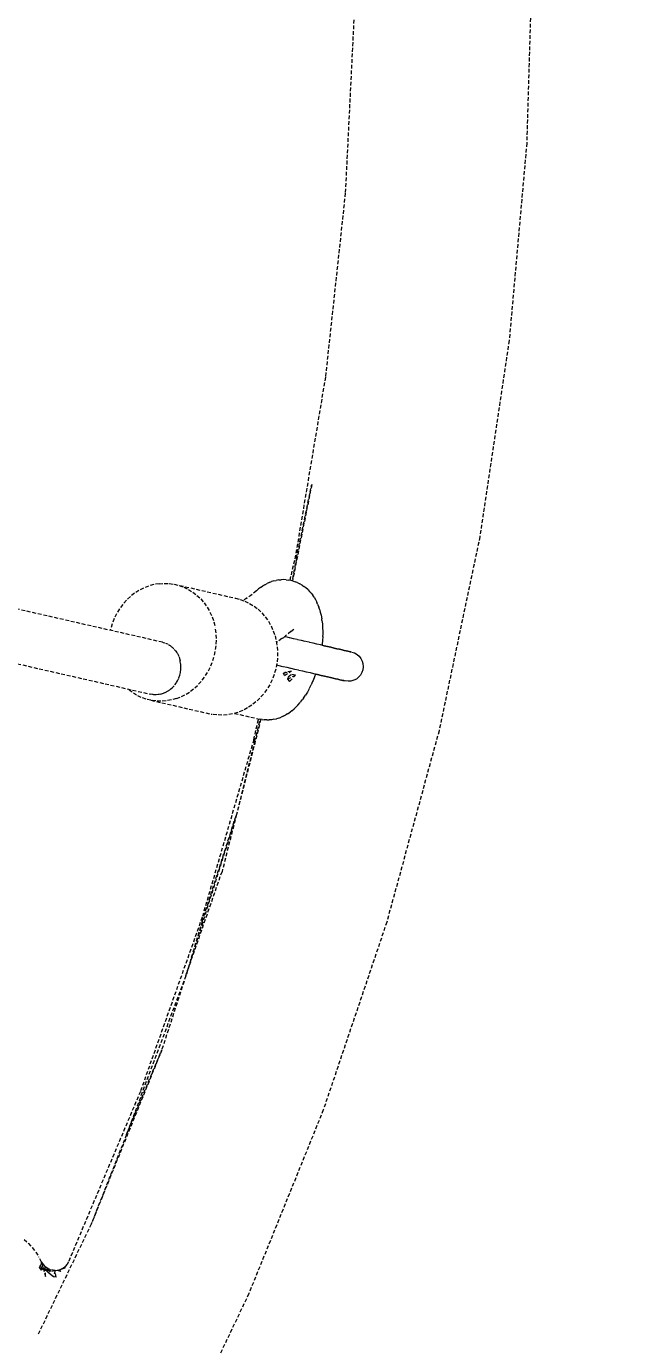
# Model space of a CAD drawing. Header units: millimetres. Extents: x -3111 to 2953, y -2449 to 2811.
# Drawn here: x 1281.8 to 1491.1, y -291.8 to 153.8 of the extents above; entities that cross this region are included whole.
import ezdxf

# ---------------------------------------------------------------- set-up
doc = ezdxf.new("R2010")
doc.units = ezdxf.units.MM
doc.linetypes.add('HIDDEN', pattern=[1.905, 1.27, -0.635])
for name, color, linetype in [('DIKOM_ЗОНА', 90, 'Continuous'), ('DIKOM_ОБЪЕКТ', 7, 'Continuous'), ('DIKOM_РАЗМЕР_ОБЪЕКТА', 7, 'Continuous')]:
    doc.layers.add(name, color=color, linetype=linetype)
doc.styles.add('style1', font='arialbd.ttf', dxfattribs={"width": 0.8})
doc.dimstyles.new('1-50', dxfattribs={"dimtxt": 300, "dimasz": 200, "dimexe": 100, "dimexo": 0, "dimgap": 100, "dimtad": 1, "dimtxsty": 'style1', "dimcen": 200, "dimclrd": 7, "dimclre": 7, "dimclrt": 7, "dimadec": 1, "dimazin": 2, "dimtfac": 1, "dimtmove": 0, "dimatfit": 2, "dimfxl": 0, "dimlwd": 25, "dimlwe": 18, "dimarcsym": 0})

# ---------------------------------------------------------------- blocks, each defined once
blk = doc.blocks.new('*D0')
at = {"layer": 'Defpoints', "color": 0, "transparency": 16777216}
for p in [(1362.98, 623.05), (-717.19, -260.39)]:
    blk.add_point(p, dxfattribs=at)
at = {"layer": 'DIKOM_РАЗМЕР_ОБЪЕКТА', "color": 7, "lineweight": 25, "transparency": 16777216}
for p, q in [((1362.98, 623.05), (2780.32, 1224.99)), ((-533.11, -182.21), (1178.9, 544.87))]:
    blk.add_line(p, q, dxfattribs=at)
at = {"layer": 'DIKOM_РАЗМЕР_ОБЪЕКТА', "color": 7, "transparency": 16777216}
for points in [[(1165.87, 575.55), (1191.93, 514.19), (1362.98, 623.05)], [(-546.14, -151.53), (-520.08, -212.89), (-717.19, -260.39)]]:
    blk.add_solid(points, dxfattribs=at)
at = {"layer": 'DIKOM_РАЗМЕР_ОБЪЕКТА', "color": 7, "transparency": 16777216, "insert": (2050.93, 1228.64), "char_height": 300, "attachment_point": 5, "rotation": 23.0107, "style": 'style1'}
blk.add_mtext('{\\fArial|b0|i0|c204|p34;\\H1.16667x;∅2260}', dxfattribs=at)

msp = doc.modelspace()

# ---------------------------------------------------------------- linework, layer by layer
at = {"layer": 'DIKOM_ЗОНА', "color": 3, "lineweight": 15}
msp.add_circle((322.894, 181.327), 2629.975, dxfattribs=at)
at = {"layer": 'DIKOM_ОБЪЕКТ', "color": 7, "linetype": 'HIDDEN', "lineweight": 15}
for p, q in [((1452.901, 181.327), (1450.917, 114.385)), ((1392.685, 159.838), (1389.609, 97.458)), ((1450.917, 114.385), (1444.97, 47.678)), ((1389.609, 97.458), (1382.898, 35.366)), ((1444.97, 47.678), (1435.082, -18.56)), ((1382.898, 35.366), (1372.577, -26.228)), ((1378.278, -0.94), (1371.758, -33.486)), ((1373.099, -25.861), (1378.278, -0.94)), ((1435.082, -18.56), (1421.287, -84.096)), ((1370.966, -33.29), (1372.577, -26.228)), ((1373.099, -25.861), (1371.625, -33.446)), ((1323.115, -35.247), (1321.445, -35.913)), ((1324.88, -34.721), (1323.115, -35.247)), ((1326.681, -34.433), (1324.88, -34.721)), ((1326.681, -34.433), (1328.436, -34.317)), ((1328.436, -34.317), (1330.145, -34.374)), ((1330.145, -34.374), (1331.809, -34.603)), ((1331.809, -34.603), (1352.475, -39.319)), ((1331.809, -34.603), (1333.431, -35.005)), ((1333.431, -35.005), (1335.039, -35.599)), ((1335.039, -35.599), (1336.614, -36.371)), ((1360.934, -35.735), (1361.71, -35.204)), ((1362.387, -34.797), (1361.71, -35.204)), ((1362.387, -34.797), (1363.177, -34.373)), ((1363.919, -34.044), (1363.177, -34.373)), ((1363.919, -34.044), (1364.716, -33.737)), ((1365.509, -33.494), (1364.716, -33.737)), ((1365.509, -33.494), (1366.306, -33.313)), ((1367.135, -33.162), (1366.306, -33.313)), ((1367.135, -33.162), (1367.922, -33.112)), ((1368.772, -33.059), (1367.922, -33.112)), ((1369.622, -33.105), (1368.772, -33.059)), ((1369.622, -33.105), (1370.395, -33.191)), ((1371.282, -33.345), (1370.395, -33.191)), ((1372.033, -33.568), (1371.282, -33.345)), ((1372.033, -33.568), (1372.777, -33.79)), ((1373.562, -34.12), (1372.777, -33.79)), ((1373.562, -34.12), (1374.266, -34.474)), ((1375.003, -34.89), (1374.266, -34.474)), ((1375.003, -34.89), (1375.662, -35.371)), ((1376.335, -35.863), (1375.662, -35.371)), ((1327.861, -54.206), (1247.819, -35.936)), ((1315.665, -40.02), (1314.425, -41.435)), ((1316.99, -38.758), (1315.665, -40.02)), ((1318.383, -37.667), (1316.99, -38.758)), ((1319.867, -36.72), (1318.383, -37.667)), ((1321.445, -35.913), (1319.867, -36.72)), ((1336.614, -36.371), (1338.114, -37.299)), ((1338.114, -37.299), (1339.5, -38.361)), ((1339.5, -38.361), (1340.749, -39.549)), ((1340.749, -39.549), (1341.906, -40.905)), ((1352.475, -39.319), (1354.096, -39.722)), ((1354.096, -39.722), (1355.705, -40.315)), ((1356.483, -39.29), (1355.021, -40.063)), ((1358.049, -38.151), (1355.998, -39.546)), ((1359.583, -36.833), (1357.716, -38.378)), ((1360.336, -36.207), (1359.583, -36.833)), ((1360.934, -35.735), (1360.336, -36.207)), ((1376.945, -36.431), (1376.335, -35.863)), ((1376.945, -36.431), (1377.542, -37.02)), ((1378.069, -37.645), (1377.542, -37.02)), ((1378.069, -37.645), (1378.609, -38.338)), ((1379.044, -39.005), (1378.609, -38.338)), ((1379.044, -39.005), (1379.525, -39.789)), ((1379.525, -39.789), (1379.958, -40.68)), ((1313.301, -42.962), (1312.323, -44.564)), ((1314.425, -41.435), (1313.301, -42.962)), ((1341.906, -40.905), (1342.955, -42.398)), ((1342.955, -42.398), (1343.869, -43.987)), ((1343.869, -43.987), (1344.62, -45.634)), ((1355.705, -40.315), (1357.279, -41.087)), ((1357.279, -41.087), (1358.779, -42.016)), ((1358.779, -42.016), (1360.166, -43.078)), ((1360.166, -43.078), (1361.414, -44.266)), ((1361.414, -44.266), (1362.572, -45.622)), ((1380.28, -41.346), (1379.958, -40.68)), ((1380.28, -41.346), (1380.65, -42.307)), ((1380.868, -42.977), (1380.65, -42.307)), ((1380.868, -42.977), (1381.176, -43.993)), ((1381.176, -43.993), (1381.434, -45.091)), ((1310.831, -47.998), (1310.294, -49.852)), ((1311.509, -46.223), (1310.831, -47.998)), ((1312.323, -44.564), (1311.509, -46.223)), ((1344.62, -45.634), (1345.206, -47.349)), ((1345.206, -47.349), (1345.646, -49.171)), ((1362.572, -45.622), (1363.621, -47.114)), ((1363.621, -47.114), (1364.534, -48.704)), ((1364.534, -48.704), (1365.286, -50.351)), ((1381.434, -45.091), (1381.639, -46.266)), ((1381.732, -46.836), (1381.639, -46.266)), ((1381.732, -46.836), (1381.878, -48.032)), ((1381.878, -48.032), (1381.97, -49.287)), ((1243.47, -53.407), (1323.856, -71.754)), ((1310.294, -49.852), (1310.228, -50.181)), ((1345.935, -51.055), (1345.646, -49.171)), ((1346.063, -52.948), (1345.935, -51.055)), ((1346.024, -54.806), (1346.063, -52.948)), ((1365.286, -50.351), (1365.872, -52.066)), ((1365.872, -52.066), (1366.312, -53.888)), ((1368.228, -52.985), (1366.367, -54.25)), ((1368.228, -52.985), (1368.819, -52.545)), ((1371.24, -50.524), (1368.819, -52.545)), ((1369.465, -52.417), (1369.077, -52.329)), ((1370.754, -52.711), (1369.465, -52.417)), ((1372.067, -53.011), (1370.754, -52.711)), ((1371.065, -50.67), (1371.27, -50.607)), ((1371.207, -50.551), (1371.543, -50.342)), ((1371.24, -50.524), (1372.616, -49.527)), ((1373.397, -53.315), (1372.067, -53.011)), ((1374.735, -53.62), (1373.397, -53.315)), ((1381.981, -52.31), (1381.917, -53.64)), ((1381.97, -49.287), (1382.01, -50.595)), ((1381.981, -52.31), (1381.997, -51.949)), ((1382.01, -50.595), (1381.997, -51.949)), ((1327.864, -54.206), (1328.064, -54.263)), ((1328.061, -54.263), (1328.687, -54.446)), ((1328.881, -54.524), (1329.482, -54.781)), ((1329.482, -54.781), (1329.664, -54.878)), ((1329.822, -54.97), (1330.235, -55.207)), ((1330.236, -55.207), (1330.406, -55.323)), ((1330.406, -55.323), (1330.927, -55.71)), ((1330.938, -55.719), (1331.096, -55.851)), ((1331.095, -55.851), (1331.583, -56.309)), ((1331.583, -56.309), (1331.726, -56.457)), ((1331.844, -56.596), (1332.164, -56.973)), ((1332.164, -56.973), (1332.293, -57.134)), ((1332.292, -57.134), (1332.674, -57.701)), ((1332.675, -57.701), (1332.787, -57.874)), ((1332.787, -57.874), (1332.883, -58.056)), ((1345.427, -58.558), (1345.809, -56.673)), ((1345.809, -56.673), (1346.024, -54.806)), ((1366.312, -53.888), (1366.6, -55.771)), ((1366.6, -55.771), (1366.728, -57.665)), ((1366.728, -57.665), (1366.689, -59.522)), ((1376.073, -53.926), (1374.735, -53.62)), ((1377.403, -54.229), (1376.073, -53.926)), ((1378.717, -54.529), (1377.403, -54.229)), ((1380.005, -54.823), (1378.717, -54.529)), ((1381.262, -55.11), (1380.005, -54.823)), ((1382.478, -55.387), (1381.262, -55.11)), ((1381.803, -54.998), (1381.776, -55.227)), ((1381.776, -55.227), (1382.478, -55.387)), ((1381.917, -53.64), (1381.803, -54.998)), ((1383.646, -55.654), (1382.478, -55.387)), ((1382.478, -55.387), (1383.646, -55.654)), ((1384.759, -55.908), (1383.646, -55.654)), ((1383.646, -55.654), (1384.759, -55.908)), ((1385.811, -56.148), (1384.759, -55.908)), ((1384.759, -55.908), (1385.811, -56.148)), ((1386.795, -56.373), (1385.811, -56.148)), ((1385.811, -56.148), (1386.795, -56.373)), ((1387.704, -56.58), (1386.795, -56.373)), ((1386.795, -56.373), (1387.704, -56.58)), ((1388.533, -56.77), (1387.704, -56.58)), ((1387.704, -56.58), (1388.533, -56.77)), ((1389.276, -56.939), (1388.533, -56.77)), ((1388.533, -56.77), (1389.276, -56.939)), ((1389.931, -57.088), (1389.276, -56.939)), ((1389.276, -56.939), (1389.931, -57.088)), ((1390.491, -57.216), (1389.931, -57.088)), ((1389.931, -57.088), (1390.491, -57.216)), ((1390.955, -57.322), (1390.491, -57.216)), ((1390.491, -57.216), (1390.955, -57.322)), ((1391.318, -57.405), (1390.955, -57.322)), ((1390.955, -57.322), (1391.318, -57.405)), ((1391.58, -57.465), (1391.318, -57.405)), ((1391.318, -57.405), (1391.58, -57.465)), ((1391.79, -57.513), (1392.721, -57.823)), ((1392.721, -57.823), (1393.573, -58.308)), ((1332.883, -58.056), (1333.205, -58.669)), ((1333.205, -58.669), (1333.284, -58.859)), ((1333.33, -58.975), (1333.543, -59.509)), ((1333.543, -59.509), (1333.612, -59.734)), ((1333.612, -59.734), (1333.804, -60.415)), ((1333.851, -60.651), (1333.804, -60.415)), ((1333.973, -61.354), (1333.851, -60.651)), ((1333.997, -61.599), (1333.974, -61.354)), ((1334.049, -62.316), (1333.997, -61.599)), ((1334.048, -62.566), (1334.049, -62.316)), ((1343.399, -63.847), (1344.212, -62.188)), ((1344.212, -62.188), (1344.89, -60.413)), ((1344.89, -60.413), (1345.427, -58.558)), ((1366.475, -61.39), (1366.093, -63.275)), ((1367.236, -62.166), (1366.358, -61.965)), ((1366.689, -59.522), (1366.475, -61.39)), ((1368.526, -62.46), (1367.236, -62.166)), ((1393.573, -58.308), (1394.315, -58.951)), ((1394.315, -58.951), (1394.916, -59.726)), ((1394.916, -59.726), (1395.355, -60.604)), ((1395.355, -60.604), (1395.59, -61.423)), ((1395.59, -61.423), (1395.683, -62.464)), ((1333.031, -66.968), (1333.129, -66.748)), ((1333.129, -66.748), (1333.327, -66.308)), ((1333.376, -66.19), (1333.66, -65.341)), ((1333.685, -65.266), (1333.884, -64.394)), ((1333.901, -64.316), (1334.014, -63.429)), ((1334.028, -63.29), (1334.048, -62.589)), ((1341.296, -66.976), (1342.42, -65.448)), ((1342.42, -65.448), (1343.399, -63.847)), ((1365.556, -65.13), (1364.878, -66.905)), ((1366.093, -63.275), (1365.556, -65.13)), ((1369.84, -62.76), (1368.526, -62.46)), ((1368.73, -64.602), (1371.41, -63.982)), ((1368.73, -64.602), (1369.241, -64.448)), ((1369.042, -65.487), (1368.73, -64.602)), ((1369.042, -65.487), (1371.41, -63.982)), ((1371.41, -63.982), (1369.241, -64.448)), ((1371.171, -63.064), (1369.84, -62.76)), ((1370.071, -66.683), (1372.775, -65.271)), ((1370.474, -65.743), (1370.071, -66.683)), ((1370.071, -66.683), (1370.792, -67.464)), ((1370.474, -65.743), (1371.38, -65.115)), ((1370.792, -67.464), (1372.775, -65.271)), ((1372.51, -63.37), (1371.171, -63.064)), ((1372.775, -65.271), (1371.38, -65.115)), ((1373.849, -63.675), (1372.51, -63.37)), ((1375.18, -63.979), (1373.849, -63.675)), ((1376.494, -64.279), (1375.18, -63.979)), ((1377.784, -64.573), (1376.494, -64.279)), ((1379.041, -64.86), (1377.784, -64.573)), ((1379.213, -65.901), (1378.707, -67.149)), ((1380.259, -65.138), (1379.041, -64.86)), ((1379.549, -64.976), (1379.213, -65.901)), ((1379.549, -64.976), (1380.259, -65.138)), ((1381.428, -65.405), (1380.259, -65.138)), ((1380.259, -65.138), (1381.428, -65.405)), ((1382.542, -65.659), (1381.428, -65.405)), ((1381.428, -65.405), (1382.542, -65.659)), ((1383.595, -65.9), (1382.542, -65.659)), ((1382.542, -65.659), (1383.595, -65.9)), ((1384.579, -66.124), (1383.595, -65.9)), ((1383.595, -65.9), (1384.579, -66.124)), ((1385.488, -66.332), (1384.579, -66.124)), ((1384.579, -66.124), (1385.488, -66.332)), ((1386.318, -66.521), (1385.488, -66.332)), ((1385.488, -66.332), (1386.318, -66.521)), ((1387.063, -66.691), (1386.318, -66.521)), ((1386.318, -66.521), (1387.063, -66.691)), ((1387.718, -66.841), (1387.063, -66.691)), ((1387.063, -66.691), (1387.718, -66.841)), ((1393.353, -66.617), (1392.476, -67.057)), ((1394.128, -66.014), (1393.353, -66.617)), ((1394.769, -65.272), (1394.128, -66.014)), ((1395.253, -64.419), (1394.769, -65.272)), ((1395.558, -63.502), (1395.253, -64.419)), ((1395.683, -62.464), (1395.558, -63.502)), ((1317.607, -71.112), (1316.222, -70.05)), ((1319.108, -72.04), (1317.607, -71.112)), ((1328.879, -71.15), (1328.626, -71.263)), ((1329.063, -71.067), (1328.88, -71.15)), ((1329.241, -70.967), (1329.063, -71.067)), ((1329.832, -70.621), (1329.241, -70.967)), ((1330.001, -70.503), (1329.832, -70.621)), ((1330.175, -70.374), (1330.001, -70.503)), ((1330.318, -70.268), (1330.557, -70.091)), ((1330.557, -70.091), (1330.717, -69.957)), ((1330.717, -69.957), (1331.232, -69.483)), ((1331.232, -69.483), (1331.396, -69.315)), ((1331.396, -69.315), (1331.751, -68.912)), ((1332.013, -68.598), (1332.428, -68.017)), ((1332.428, -68.017), (1332.56, -67.813)), ((1332.56, -67.813), (1332.918, -67.189)), ((1332.918, -67.189), (1333.031, -66.968)), ((1335.854, -71.691), (1337.338, -70.744)), ((1337.338, -70.744), (1338.731, -69.653)), ((1338.731, -69.653), (1340.056, -68.39)), ((1340.056, -68.39), (1341.296, -66.976)), ((1363.086, -70.165), (1361.961, -71.692)), ((1364.064, -68.564), (1363.086, -70.165)), ((1364.878, -66.905), (1364.064, -68.564)), ((1376.806, -71.022), (1376.165, -72.072)), ((1377.424, -69.899), (1376.806, -71.022)), ((1378.015, -68.708), (1377.424, -69.899)), ((1378.577, -67.457), (1378.015, -68.708)), ((1378.707, -67.149), (1378.577, -67.457)), ((1388.279, -66.968), (1387.718, -66.841)), ((1387.718, -66.841), (1388.279, -66.968)), ((1388.743, -67.075), (1388.279, -66.968)), ((1388.279, -66.968), (1388.743, -67.075)), ((1389.106, -67.157), (1388.743, -67.075)), ((1388.743, -67.075), (1389.106, -67.157)), ((1389.368, -67.217), (1389.106, -67.157)), ((1389.106, -67.157), (1389.368, -67.217)), ((1390.552, -67.387), (1389.578, -67.265)), ((1391.53, -67.317), (1390.552, -67.387)), ((1392.476, -67.057), (1391.53, -67.317)), ((1320.682, -72.812), (1319.108, -72.04)), ((1322.291, -73.406), (1320.682, -72.812)), ((1323.912, -73.808), (1322.291, -73.406)), ((1324.501, -71.862), (1323.859, -71.755)), ((1323.912, -73.808), (1344.577, -78.525)), ((1325.576, -74.037), (1323.912, -73.808)), ((1324.693, -71.895), (1324.501, -71.862)), ((1324.888, -71.909), (1324.693, -71.895)), ((1325.157, -71.921), (1324.89, -71.909)), ((1325.542, -71.939), (1325.253, -71.925)), ((1325.739, -71.933), (1325.543, -71.939)), ((1327.286, -74.093), (1325.576, -74.037)), ((1326.396, -71.885), (1325.74, -71.933)), ((1326.592, -71.859), (1326.396, -71.885)), ((1326.833, -71.813), (1326.592, -71.859)), ((1327.242, -71.734), (1326.934, -71.794)), ((1327.435, -71.69), (1327.243, -71.734)), ((1329.041, -73.977), (1327.286, -74.093)), ((1328.073, -71.488), (1327.435, -71.69)), ((1328.262, -71.425), (1328.073, -71.488)), ((1328.509, -71.315), (1328.262, -71.425)), ((1330.841, -73.689), (1329.041, -73.977)), ((1332.606, -73.164), (1330.841, -73.689)), ((1332.606, -73.164), (1334.277, -72.498)), ((1334.277, -72.498), (1335.854, -71.691)), ((1358.004, -75.46), (1356.52, -76.408)), ((1359.397, -74.37), (1358.004, -75.46)), ((1360.722, -73.107), (1359.397, -74.37)), ((1361.961, -71.692), (1360.722, -73.107)), ((1372.831, -76.214), (1373.588, -75.458)), ((1373.588, -75.458), (1374.457, -74.456)), ((1374.457, -74.456), (1375.16, -73.536)), ((1375.506, -73.042), (1375.16, -73.536)), ((1375.506, -73.042), (1376.165, -72.072)), ((1346.242, -78.754), (1344.577, -78.525)), ((1347.951, -78.81), (1346.242, -78.754)), ((1349.706, -78.694), (1347.951, -78.81)), ((1351.507, -78.406), (1349.706, -78.694)), ((1353.272, -77.88), (1351.507, -78.406)), ((1352.155, -78.213), (1360.635, -80.149)), ((1354.943, -77.214), (1353.272, -77.88)), ((1356.52, -76.408), (1354.943, -77.214)), ((1358.681, -87.113), (1360.288, -80.07)), ((1361.506, -80.294), (1360.635, -80.149)), ((1365.509, -80.216), (1366.335, -80.034)), ((1367.106, -79.81), (1366.335, -80.034)), ((1367.106, -79.81), (1367.934, -79.493)), ((1368.657, -79.188), (1367.934, -79.493)), ((1368.657, -79.188), (1369.48, -78.744)), ((1370.142, -78.367), (1369.48, -78.744)), ((1370.142, -78.367), (1370.95, -77.806)), ((1371.54, -77.367), (1370.95, -77.806)), ((1371.54, -77.367), (1372.326, -76.702)), ((1372.831, -76.214), (1372.326, -76.702)), ((1361.091, -80.225), (1352.845, -112.372)), ((1358.993, -87.665), (1360.953, -80.202)), ((1361.506, -80.294), (1362.247, -80.393)), ((1363.069, -80.44), (1362.247, -80.393)), ((1363.069, -80.44), (1363.891, -80.399)), ((1364.706, -80.353), (1363.891, -80.399)), ((1365.509, -80.216), (1364.706, -80.353)), ((1421.287, -84.096), (1403.634, -148.699)), ((1358.681, -87.113), (1341.255, -147.085)), ((1358.993, -87.665), (1352.845, -112.372)), ((1352.845, -112.372), (1335.705, -166.911)), ((1341.254, -148.525), (1352.845, -112.372)), ((1352.845, -112.372), (1347.953, -131.696)), ((1335.705, -166.911), (1347.953, -131.696)), ((1341.255, -147.085), (1320.36, -205.94)), ((1341.254, -148.525), (1335.705, -166.911)), ((1403.634, -148.699), (1382.185, -212.143)), ((1335.705, -166.911), (1315.68, -220.459)), ((1335.705, -166.911), (1327.61, -191.871)), ((1327.61, -191.871), (1303.736, -250.736)), ((1315.68, -220.459), (1327.61, -191.871)), ((1320.36, -205.94), (1296.066, -263.477)), ((1382.185, -212.143), (1357.015, -274.205)), ((1315.68, -220.459), (1303.736, -250.736)), ((1303.736, -250.736), (1285.784, -288.056)), ((1281.086, -255.898), (1282.525, -257.209)), ((1282.525, -257.209), (1283.845, -258.64)), ((1283.845, -258.64), (1285.037, -260.18)), ((1285.037, -260.18), (1286.091, -261.817)), ((1287, -263.538), (1286.091, -261.817)), ((1286.246, -265.489), (1287, -263.538)), ((1286.246, -265.489), (1286.862, -266.29)), ((1286.862, -266.29), (1287, -263.538)), ((1287.532, -265.443), (1286.862, -266.29)), ((1287, -263.538), (1287.477, -264.342)), ((1287.532, -265.443), (1287, -263.538)), ((1287.477, -264.342), (1288.238, -265.172)), ((1287.532, -265.443), (1288.277, -268.436)), ((1287.532, -265.443), (1288.241, -265.997)), ((1289.081, -265.764), (1288.238, -265.172)), ((1288.241, -265.997), (1288.238, -265.172)), ((1289.108, -266.912), (1288.241, -265.997)), ((1288.985, -266.085), (1288.241, -265.997)), ((1288.277, -268.436), (1288.241, -265.997)), ((1289.934, -266.781), (1288.985, -266.085)), ((1289.108, -266.912), (1288.985, -266.085)), ((1290.028, -266.17), (1289.081, -265.764)), ((1290.047, -267.751), (1289.108, -266.912)), ((1289.934, -266.781), (1290.028, -266.17)), ((1291.548, -266.398), (1289.934, -266.781)), ((1291.548, -266.398), (1290.028, -266.17)), ((1291.548, -266.398), (1290.978, -268.548)), ((1291.548, -266.398), (1293.074, -266.15)), ((1291.865, -268.629), (1291.548, -266.398)), ((1292.565, -266.441), (1291.548, -266.398)), ((1293.534, -266.688), (1292.565, -266.441)), ((1293.074, -266.15), (1294.234, -265.597)), ((1293.074, -266.15), (1294.268, -265.754)), ((1293.534, -266.688), (1293.074, -266.15)), ((1294.234, -265.597), (1294.976, -265.01)), ((1294.268, -265.754), (1294.979, -265.458)), ((1295.594, -264.295), (1294.976, -265.01)), ((1294.979, -265.458), (1294.976, -265.01)), ((1296.066, -263.477), (1295.594, -264.295)), ((1290.978, -268.548), (1290.047, -267.751)), ((1291.865, -268.629), (1290.978, -268.548)), ((1357.015, -274.205), (1328.213, -334.667))]:
    msp.add_line(p, q, dxfattribs=at)

# ---------------------------------------------------------------- dimensions: what is measured, and where the dimension line sits
at = {"layer": 'DIKOM_РАЗМЕР_ОБЪЕКТА'}
dim = msp.add_diameter_dim_2p(p1=(-717.193, -260.394), p2=(1362.983, 623.048), text='{\\fArial|b0|i0|c204|p34;\\H1.16667x;<>}', dimstyle='1-50', dxfattribs=at)
dim.commit()
dim.dimension.update_dxf_attribs({"geometry": '*D0', "text_midpoint": (2163.697, 963.108), "dimtype": 163})

doc.saveas('drawing.dxf')
